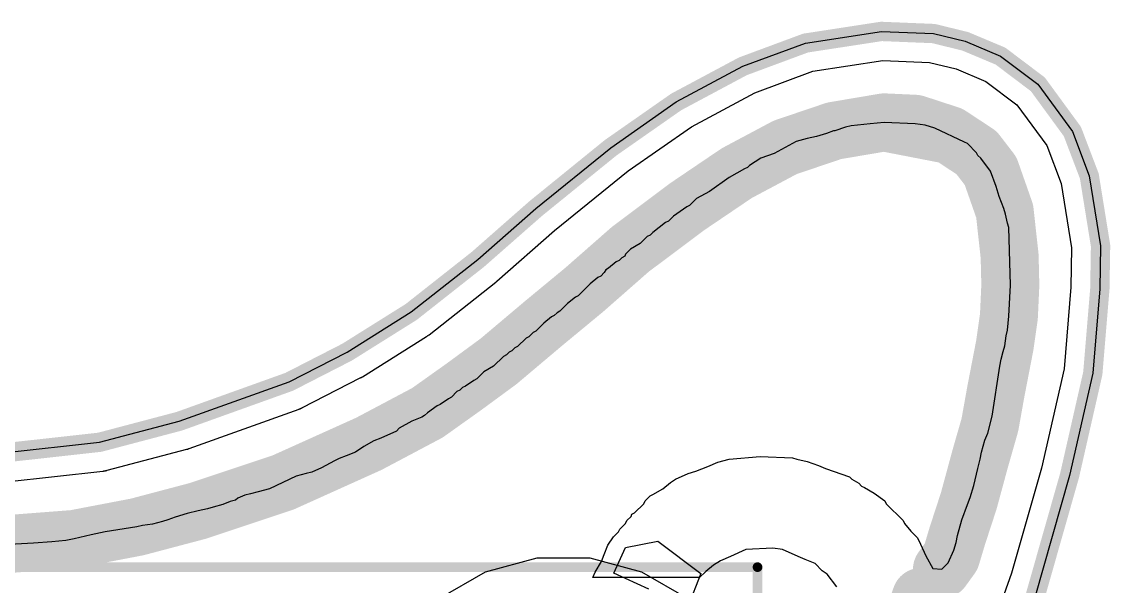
# Model space of a CAD drawing. Header units: inches. Extents: x -21.6 to 21.4, y -24.6 to 14.5.
# Drawn here: x 14.35 to 19.98, y -13.69 to -10.77 of the extents above; entities that cross this region are included whole.
import ezdxf

# ---------------------------------------------------------------- set-up
doc = ezdxf.new("R2010")
doc.units = ezdxf.units.IN
for name, color, linetype in [('Bottom Layer', 5, 'Continuous'), ('Mechanical 4', 56, 'Continuous'), ('Top Courtyard', 56, 'Continuous'), ('Top Layer', 1, 'Continuous'), ('Top Overlay', 2, 'Continuous')]:
    doc.layers.add(name, color=color, linetype=linetype)

# ---------------------------------------------------------------- blocks, each defined once
blk = doc.blocks.new('B__________6X6_59')
at = {"layer": 'Top Courtyard'}
for points in [[(-4.254, 3.254, 0.05, 0.05, 0), (4.254, 3.254, 0.05, 0.05, 0)], [(4.254, -3.254, 0.05, 0.05, 0), (4.254, 3.254, 0.05, 0.05, 0)]]:
    blk.add_lwpolyline(points, format="xyseb", dxfattribs=at)
blk.add_lwpolyline([(4.2415, 3.254, 0.025, 0.025, 1), (4.2665, 3.254, 0.025, 0.025, 1)], format="xyseb", close=True, dxfattribs=at)
blk.add_lwpolyline([(4.2415, 3.254, 0.025, 0.025, 1), (4.2665, 3.254, 0.025, 0.025, 1)], format="xyseb", close=True, dxfattribs=at)

msp = doc.modelspace()

# ---------------------------------------------------------------- linework, layer by layer
at = {"layer": 'Bottom Layer'}
for p, q in [((18.4025, -10.8845), (18.7946, -10.8243)), ((18.7946, -10.8243), (19.0645, -10.8353)), ((19.0645, -10.8353), (19.2286, -10.8754)), ((18.0779, -11.0049), (18.4025, -10.8845)), ((19.2286, -10.8754), (19.411, -10.952)), ((19.411, -10.952), (19.6043, -11.0979)), ((17.7333, -11.1891), (18.0779, -11.0049)), ((19.6043, -11.0979), (19.783, -11.3422)), ((17.3941, -11.4261), (17.7333, -11.1891)), ((19.783, -11.3422), (19.8705, -11.572)), ((17.0075, -11.7398), (17.3941, -11.4261)), ((19.8705, -11.572), (19.9289, -11.9331)), ((16.7066, -12.0042), (17.0075, -11.7398)), ((19.9289, -11.9331), (19.9252, -12.1556)), ((16.3619, -12.2759), (16.7066, -12.0042)), ((19.9252, -12.1556), (19.8887, -12.5932)), ((16.03, -12.4838), (16.3619, -12.2759)), ((15.731, -12.637), (16.03, -12.4838)), ((19.8887, -12.5932), (19.7684, -13.1221)), ((15.162, -12.8412), (15.731, -12.637)), ((14.75, -12.95), (15.162, -12.8412)), ((14.2502, -13.0053), (14.75, -12.95)), ((19.7684, -13.1221), (19.5888, -13.7528)), ((17.0118, -13.55), (16.7447, -13.6216)), ((17.2882, -13.55), (17.0118, -13.55)), ((17.5553, -13.6216), (17.2882, -13.55)), ((16.7447, -13.6216), (16.5053, -13.7598)), ((17.7947, -13.7598), (17.5553, -13.6216))]:
    msp.add_line(p, q, dxfattribs=at)
at = {"layer": 'Mechanical 4'}
for points in [[(18.4025, -10.8845, 0.1, 0.1, 0), (18.7946, -10.8243, 0.1, 0.1, 0)], [(18.7946, -10.8243, 0.1, 0.1, 0), (19.0645, -10.8353, 0.1, 0.1, 0)], [(19.0645, -10.8353, 0.1, 0.1, 0), (19.2286, -10.8754, 0.1, 0.1, 0)], [(18.0779, -11.0049, 0.1, 0.1, 0), (18.4025, -10.8845, 0.1, 0.1, 0)], [(19.2286, -10.8754, 0.1, 0.1, 0), (19.411, -10.952, 0.1, 0.1, 0)], [(19.411, -10.952, 0.1, 0.1, 0), (19.6043, -11.0979, 0.1, 0.1, 0)], [(17.7333, -11.1891, 0.1, 0.1, 0), (18.0779, -11.0049, 0.1, 0.1, 0)], [(19.6043, -11.0979, 0.1, 0.1, 0), (19.783, -11.3422, 0.1, 0.1, 0)], [(17.3941, -11.4261, 0.1, 0.1, 0), (17.7333, -11.1891, 0.1, 0.1, 0)], [(19.783, -11.3422, 0.1, 0.1, 0), (19.8705, -11.572, 0.1, 0.1, 0)], [(17.0075, -11.7398, 0.1, 0.1, 0), (17.3941, -11.4261, 0.1, 0.1, 0)], [(19.8705, -11.572, 0.1, 0.1, 0), (19.9289, -11.9331, 0.1, 0.1, 0)], [(16.7066, -12.0042, 0.1, 0.1, 0), (17.0075, -11.7398, 0.1, 0.1, 0)], [(19.9252, -12.1556, 0.1, 0.1, 0), (19.9289, -11.9331, 0.1, 0.1, 0)], [(16.3619, -12.2759, 0.1, 0.1, 0), (16.7066, -12.0042, 0.1, 0.1, 0)], [(19.8887, -12.5932, 0.1, 0.1, 0), (19.9252, -12.1556, 0.1, 0.1, 0)], [(16.03, -12.4838, 0.1, 0.1, 0), (16.3619, -12.2759, 0.1, 0.1, 0)], [(15.731, -12.637, 0.1, 0.1, 0), (16.03, -12.4838, 0.1, 0.1, 0)], [(19.7684, -13.1221, 0.1, 0.1, 0), (19.8887, -12.5932, 0.1, 0.1, 0)], [(15.162, -12.8412, 0.1, 0.1, 0), (15.731, -12.637, 0.1, 0.1, 0)], [(14.75, -12.95, 0.1, 0.1, 0), (15.162, -12.8412, 0.1, 0.1, 0)], [(14.2502, -13.0053, 0.1, 0.1, 0), (14.75, -12.95, 0.1, 0.1, 0)], [(19.5888, -13.7528, 0.1, 0.1, 0), (19.7684, -13.1221, 0.1, 0.1, 0)]]:
    msp.add_lwpolyline(points, format="xyseb", dxfattribs=at)
for points in [[(18.7696, -10.8243, 0.05, 0.05, 1), (18.8196, -10.8243, 0.05, 0.05, 1)], [(18.7696, -10.8243, 0.05, 0.05, 1), (18.8196, -10.8243, 0.05, 0.05, 1)], [(19.0395, -10.8353, 0.05, 0.05, 1), (19.0895, -10.8353, 0.05, 0.05, 1)], [(19.0395, -10.8353, 0.05, 0.05, 1), (19.0895, -10.8353, 0.05, 0.05, 1)], [(18.3775, -10.8845, 0.05, 0.05, 1), (18.4275, -10.8845, 0.05, 0.05, 1)], [(18.3775, -10.8845, 0.05, 0.05, 1), (18.4275, -10.8845, 0.05, 0.05, 1)], [(19.2036, -10.8754, 0.05, 0.05, 1), (19.2536, -10.8754, 0.05, 0.05, 1)], [(19.2036, -10.8754, 0.05, 0.05, 1), (19.2536, -10.8754, 0.05, 0.05, 1)], [(19.386, -10.952, 0.05, 0.05, 1), (19.436, -10.952, 0.05, 0.05, 1)], [(19.386, -10.952, 0.05, 0.05, 1), (19.436, -10.952, 0.05, 0.05, 1)], [(18.0529, -11.0049, 0.05, 0.05, 1), (18.1029, -11.0049, 0.05, 0.05, 1)], [(18.0529, -11.0049, 0.05, 0.05, 1), (18.1029, -11.0049, 0.05, 0.05, 1)], [(19.5793, -11.0979, 0.05, 0.05, 1), (19.6293, -11.0979, 0.05, 0.05, 1)], [(19.5793, -11.0979, 0.05, 0.05, 1), (19.6293, -11.0979, 0.05, 0.05, 1)], [(17.7083, -11.1891, 0.05, 0.05, 1), (17.7583, -11.1891, 0.05, 0.05, 1)], [(17.7083, -11.1891, 0.05, 0.05, 1), (17.7583, -11.1891, 0.05, 0.05, 1)], [(19.758, -11.3422, 0.05, 0.05, 1), (19.808, -11.3422, 0.05, 0.05, 1)], [(19.758, -11.3422, 0.05, 0.05, 1), (19.808, -11.3422, 0.05, 0.05, 1)], [(17.3691, -11.4261, 0.05, 0.05, 1), (17.4191, -11.4261, 0.05, 0.05, 1)], [(17.3691, -11.4261, 0.05, 0.05, 1), (17.4191, -11.4261, 0.05, 0.05, 1)], [(19.8455, -11.572, 0.05, 0.05, 1), (19.8955, -11.572, 0.05, 0.05, 1)], [(19.8455, -11.572, 0.05, 0.05, 1), (19.8955, -11.572, 0.05, 0.05, 1)], [(16.9825, -11.7398, 0.05, 0.05, 1), (17.0325, -11.7398, 0.05, 0.05, 1)], [(16.9825, -11.7398, 0.05, 0.05, 1), (17.0325, -11.7398, 0.05, 0.05, 1)], [(19.9039, -11.9331, 0.05, 0.05, 1), (19.9539, -11.9331, 0.05, 0.05, 1)], [(19.9039, -11.9331, 0.05, 0.05, 1), (19.9539, -11.9331, 0.05, 0.05, 1)], [(16.6816, -12.0042, 0.05, 0.05, 1), (16.7316, -12.0042, 0.05, 0.05, 1)], [(16.6816, -12.0042, 0.05, 0.05, 1), (16.7316, -12.0042, 0.05, 0.05, 1)], [(19.9002, -12.1556, 0.05, 0.05, 1), (19.9502, -12.1556, 0.05, 0.05, 1)], [(19.9002, -12.1556, 0.05, 0.05, 1), (19.9502, -12.1556, 0.05, 0.05, 1)], [(16.3369, -12.2759, 0.05, 0.05, 1), (16.3869, -12.2759, 0.05, 0.05, 1)], [(16.3369, -12.2759, 0.05, 0.05, 1), (16.3869, -12.2759, 0.05, 0.05, 1)], [(16.005, -12.4838, 0.05, 0.05, 1), (16.055, -12.4838, 0.05, 0.05, 1)], [(16.005, -12.4838, 0.05, 0.05, 1), (16.055, -12.4838, 0.05, 0.05, 1)], [(19.8637, -12.5932, 0.05, 0.05, 1), (19.9137, -12.5932, 0.05, 0.05, 1)], [(19.8637, -12.5932, 0.05, 0.05, 1), (19.9137, -12.5932, 0.05, 0.05, 1)], [(15.706, -12.637, 0.05, 0.05, 1), (15.756, -12.637, 0.05, 0.05, 1)], [(15.706, -12.637, 0.05, 0.05, 1), (15.756, -12.637, 0.05, 0.05, 1)], [(15.137, -12.8412, 0.05, 0.05, 1), (15.187, -12.8412, 0.05, 0.05, 1)], [(15.137, -12.8412, 0.05, 0.05, 1), (15.187, -12.8412, 0.05, 0.05, 1)], [(14.725, -12.95, 0.05, 0.05, 1), (14.775, -12.95, 0.05, 0.05, 1)], [(14.725, -12.95, 0.05, 0.05, 1), (14.775, -12.95, 0.05, 0.05, 1)], [(19.7434, -13.1221, 0.05, 0.05, 1), (19.7934, -13.1221, 0.05, 0.05, 1)], [(19.7434, -13.1221, 0.05, 0.05, 1), (19.7934, -13.1221, 0.05, 0.05, 1)]]:
    msp.add_lwpolyline(points, format="xyseb", close=True, dxfattribs=at)
at = {"layer": 'Top Layer'}
for p, q in [((18.4025, -10.8845), (18.7946, -10.8243)), ((18.7946, -10.8243), (19.0645, -10.8353)), ((19.0645, -10.8353), (19.2286, -10.8754)), ((18.0779, -11.0049), (18.4025, -10.8845)), ((19.2286, -10.8754), (19.411, -10.952)), ((19.411, -10.952), (19.6043, -11.0979)), ((17.7333, -11.1891), (18.0779, -11.0049)), ((19.6043, -11.0979), (19.783, -11.3422)), ((17.3941, -11.4261), (17.7333, -11.1891)), ((19.783, -11.3422), (19.8705, -11.572)), ((17.0075, -11.7398), (17.3941, -11.4261)), ((19.8705, -11.572), (19.9289, -11.9331)), ((16.7066, -12.0042), (17.0075, -11.7398)), ((19.9289, -11.9331), (19.9252, -12.1556)), ((16.3619, -12.2759), (16.7066, -12.0042)), ((19.9252, -12.1556), (19.8887, -12.5932)), ((16.03, -12.4838), (16.3619, -12.2759)), ((15.731, -12.637), (16.03, -12.4838)), ((19.8887, -12.5932), (19.7684, -13.1221)), ((15.162, -12.8412), (15.731, -12.637)), ((14.75, -12.95), (15.162, -12.8412)), ((14.2502, -13.0053), (14.75, -12.95)), ((19.7684, -13.1221), (19.5888, -13.7528)), ((17.0118, -13.55), (16.7447, -13.6216)), ((17.2882, -13.55), (17.0118, -13.55)), ((17.5553, -13.6216), (17.2882, -13.55)), ((16.7447, -13.6216), (16.5053, -13.7598)), ((17.7947, -13.7598), (17.5553, -13.6216))]:
    msp.add_line(p, q, dxfattribs=at)
at = {"layer": 'Top Overlay'}
for p, q in [((18.4404, -11.0305), (18.803, -10.9748)), ((18.803, -10.9748), (19.0434, -10.9846)), ((18.1396, -11.142), (18.4404, -11.0305)), ((19.0434, -10.9846), (19.1815, -11.0183)), ((19.1815, -11.0183), (19.3356, -11.083)), ((19.3356, -11.083), (19.4962, -11.2043)), ((17.8119, -11.3171), (18.1396, -11.142)), ((19.4962, -11.2043), (19.65, -11.4145)), ((17.4844, -11.546), (17.8119, -11.3171)), ((18.6378, -11.3131), (18.6086, -11.3204)), ((18.7362, -11.3021), (18.6378, -11.3131)), ((18.8092, -11.2948), (18.7362, -11.3021)), ((18.9697, -11.3021), (18.8092, -11.2948)), ((19.0207, -11.3094), (18.9697, -11.3021)), ((19.0718, -11.324), (19.0207, -11.3094)), ((18.4591, -11.3678), (18.4116, -11.3787)), ((18.5101, -11.3532), (18.4591, -11.3678)), ((18.5466, -11.3386), (18.5101, -11.3532)), ((18.5539, -11.3386), (18.5466, -11.3386)), ((18.6086, -11.3204), (18.5539, -11.3386)), ((19.225, -11.3969), (19.0718, -11.324)), ((18.3533, -11.3933), (18.2402, -11.4553)), ((18.4116, -11.3787), (18.3533, -11.3933)), ((19.2396, -11.4042), (19.225, -11.3969)), ((19.287, -11.4517), (19.2396, -11.4042)), ((19.65, -11.4145), (19.7249, -11.6111)), ((18.1709, -11.4808), (18.1126, -11.5173)), ((18.2402, -11.4553), (18.1709, -11.4808)), ((19.2943, -11.4662), (19.287, -11.4517)), ((19.3088, -11.4808), (19.2943, -11.4662)), ((19.3599, -11.5465), (19.3088, -11.4808)), ((18.087, -11.5355), (18.0068, -11.5793)), ((18.1016, -11.5282), (18.087, -11.5355)), ((18.1126, -11.5173), (18.1016, -11.5282)), ((17.1042, -11.8544), (17.4844, -11.546)), ((18.0068, -11.5793), (17.9047, -11.6522)), ((19.3891, -11.6267), (19.3599, -11.5465)), ((17.9047, -11.6522), (17.839, -11.6887)), ((19.4037, -11.6778), (19.3891, -11.6267)), ((19.7249, -11.6111), (19.7787, -11.9439)), ((17.839, -11.6887), (17.8026, -11.7252)), ((19.4292, -11.7398), (19.4037, -11.6778)), ((17.788, -11.7325), (17.7187, -11.7799)), ((17.8026, -11.7252), (17.788, -11.7325)), ((19.4365, -11.769), (19.4292, -11.7398)), ((19.4474, -11.8164), (19.4365, -11.769)), ((17.6786, -11.8127), (17.6129, -11.8638)), ((17.6931, -11.8054), (17.6786, -11.8127)), ((17.7187, -11.7799), (17.6931, -11.8054)), ((19.4547, -11.8383), (19.4474, -11.8164)), ((16.8056, -12.1169), (17.1042, -11.8544)), ((17.5983, -11.8784), (17.5837, -11.8857)), ((17.6129, -11.8638), (17.5983, -11.8784)), ((19.462, -12.1373), (19.4547, -11.8383)), ((17.5473, -11.9221), (17.4962, -11.9513)), ((17.5837, -11.8857), (17.5473, -11.9221)), ((17.4524, -11.9951), (17.4378, -12.0097)), ((17.467, -11.9878), (17.4524, -11.9951)), ((17.4707, -11.9768), (17.467, -11.9878)), ((17.4962, -11.9513), (17.4707, -11.9768)), ((19.7787, -11.9439), (19.7753, -12.1481)), ((17.3831, -12.0498), (17.3686, -12.0571)), ((17.4233, -12.017), (17.3831, -12.0498)), ((17.4378, -12.0097), (17.4233, -12.017)), ((17.3284, -12.0972), (17.2883, -12.13)), ((17.343, -12.0899), (17.3284, -12.0972)), ((17.3613, -12.0717), (17.343, -12.0899)), ((17.3686, -12.0571), (17.3613, -12.0717)), ((16.4548, -12.3937), (16.7995, -12.122)), ((16.7995, -12.122), (16.8005, -12.1212)), ((16.8005, -12.1212), (16.8015, -12.1203)), ((16.8015, -12.1203), (16.8025, -12.1195)), ((16.8025, -12.1195), (16.8036, -12.1186)), ((16.8036, -12.1186), (16.8046, -12.1177)), ((16.8046, -12.1177), (16.8056, -12.1169)), ((17.2883, -12.13), (17.2263, -12.192)), ((19.4547, -12.2978), (19.462, -12.1373)), ((19.7753, -12.1481), (19.7401, -12.5702)), ((17.2117, -12.1993), (17.1716, -12.2321)), ((17.2263, -12.192), (17.2117, -12.1993)), ((17.1315, -12.2723), (17.1169, -12.2796)), ((17.1716, -12.2321), (17.1315, -12.2723)), ((17.0877, -12.3014), (17.0476, -12.3343)), ((17.1023, -12.2941), (17.0877, -12.3014)), ((17.1169, -12.2796), (17.1023, -12.2941)), ((19.4474, -12.3707), (19.4547, -12.2978)), ((16.9929, -12.3817), (16.971, -12.4036)), ((17.0075, -12.3744), (16.9929, -12.3817)), ((17.0476, -12.3343), (17.0075, -12.3744)), ((19.4401, -12.3999), (19.4474, -12.3707)), ((16.1097, -12.6109), (16.4416, -12.403)), ((16.4416, -12.403), (16.4416, -12.403)), ((16.4416, -12.403), (16.4417, -12.403)), ((16.4417, -12.403), (16.4455, -12.4005)), ((16.4455, -12.4005), (16.446, -12.4001)), ((16.446, -12.4001), (16.4461, -12.4001)), ((16.4461, -12.4001), (16.4462, -12.4)), ((16.4462, -12.4), (16.4485, -12.3984)), ((16.4485, -12.3984), (16.4504, -12.397)), ((16.4504, -12.397), (16.4505, -12.397)), ((16.4505, -12.397), (16.452, -12.3958)), ((16.4505, -12.397), (16.4505, -12.397)), ((16.452, -12.3958), (16.4547, -12.3938)), ((16.4547, -12.3938), (16.4548, -12.3937)), ((16.4547, -12.3938), (16.4547, -12.3938)), ((16.9564, -12.4109), (16.9127, -12.4546)), ((16.971, -12.4036), (16.9564, -12.4109)), ((19.4328, -12.451), (19.4401, -12.3999)), ((16.8543, -12.4984), (16.8397, -12.5057)), ((16.8689, -12.4838), (16.8543, -12.4984)), ((16.8835, -12.4765), (16.8689, -12.4838)), ((16.8981, -12.4619), (16.8835, -12.4765)), ((16.9127, -12.4546), (16.8981, -12.4619)), ((19.4146, -12.5203), (19.4256, -12.4802)), ((19.4256, -12.4802), (19.4328, -12.451)), ((16.7886, -12.5567), (16.7376, -12.5859)), ((16.8397, -12.5057), (16.7886, -12.5567)), ((19.3672, -12.8157), (19.4073, -12.5567)), ((19.4073, -12.5567), (19.4146, -12.5203)), ((16.1019, -12.6155), (16.1031, -12.6148)), ((16.1031, -12.6148), (16.1041, -12.6143)), ((16.1041, -12.6143), (16.1051, -12.6137)), ((16.1051, -12.6137), (16.1064, -12.6129)), ((16.1064, -12.6129), (16.1078, -12.6121)), ((16.1078, -12.6121), (16.1087, -12.6115)), ((16.1087, -12.6115), (16.1097, -12.6109)), ((16.7376, -12.5859), (16.7011, -12.6224)), ((19.7401, -12.5702), (19.623, -13.0848)), ((15.7994, -12.7705), (16.0984, -12.6173)), ((16.0984, -12.6173), (16.0993, -12.6168)), ((16.0993, -12.6168), (16.1004, -12.6163)), ((16.1004, -12.6163), (16.1019, -12.6155)), ((16.6282, -12.6662), (16.6136, -12.6807)), ((16.6428, -12.6589), (16.6282, -12.6662)), ((16.6865, -12.6297), (16.6428, -12.6589)), ((16.7011, -12.6224), (16.6865, -12.6297)), ((16.5552, -12.7245), (16.5115, -12.7537)), ((16.5698, -12.7172), (16.5552, -12.7245)), ((16.599, -12.688), (16.5698, -12.7172)), ((16.6136, -12.6807), (16.599, -12.688)), ((15.2127, -12.9824), (15.7817, -12.7782)), ((15.7817, -12.7782), (15.7831, -12.7776)), ((15.7831, -12.7776), (15.7847, -12.777)), ((15.7847, -12.777), (15.7857, -12.7766)), ((15.7857, -12.7766), (15.7867, -12.7763)), ((15.7867, -12.7763), (15.7882, -12.7756)), ((15.7882, -12.7756), (15.7897, -12.775)), ((15.7897, -12.775), (15.7905, -12.7746)), ((15.7905, -12.7746), (15.7916, -12.7742)), ((15.7916, -12.7742), (15.7932, -12.7734)), ((15.7932, -12.7734), (15.7945, -12.7728)), ((15.7945, -12.7728), (15.7954, -12.7724)), ((15.7954, -12.7724), (15.7965, -12.7719)), ((15.7965, -12.7719), (15.798, -12.7712)), ((15.798, -12.7712), (15.7994, -12.7705)), ((16.4969, -12.761), (16.4458, -12.7975)), ((16.5115, -12.7537), (16.4969, -12.761)), ((16.4166, -12.8193), (16.3656, -12.8412)), ((16.4312, -12.812), (16.4166, -12.8193)), ((16.4458, -12.7975), (16.4312, -12.812)), ((19.3453, -12.9032), (19.3672, -12.8157)), ((16.2853, -12.8923), (16.2051, -12.9288)), ((16.2999, -12.8777), (16.2853, -12.8923)), ((16.3656, -12.8412), (16.2999, -12.8777)), ((16.1686, -12.9433), (16.1176, -12.9725)), ((16.2051, -12.9288), (16.1686, -12.9433)), ((19.3125, -13.0017), (19.3307, -12.9397)), ((19.3307, -12.9397), (19.3453, -12.9032)), ((14.7883, -13.095), (15.2003, -12.9863)), ((15.2003, -12.9863), (15.2013, -12.986)), ((15.2013, -12.986), (15.2025, -12.9857)), ((15.2025, -12.9857), (15.2041, -12.9852)), ((15.2041, -12.9852), (15.2055, -12.9848)), ((15.2055, -12.9848), (15.2065, -12.9845)), ((15.2065, -12.9845), (15.2076, -12.9841)), ((15.2076, -12.9841), (15.209, -12.9837)), ((15.209, -12.9837), (15.2106, -12.9832)), ((15.2106, -12.9832), (15.2117, -12.9828)), ((15.2117, -12.9828), (15.2127, -12.9824)), ((16.0738, -13.0017), (16.0264, -13.0199)), ((16.1176, -12.9725), (16.0738, -13.0017)), ((19.3052, -13.0382), (19.3125, -13.0017)), ((15.9644, -13.0455), (15.8987, -13.0819)), ((15.9899, -13.0345), (15.9644, -13.0455)), ((16.0264, -13.0199), (15.9899, -13.0345)), ((17.8974, -13.0746), (17.9485, -13.0528)), ((17.9485, -13.0528), (18.0068, -13.0382)), ((18.0068, -13.0382), (18.1673, -13.0236)), ((18.1673, -13.0236), (18.335, -13.0309)), ((18.335, -13.0309), (18.3569, -13.0382)), ((18.3569, -13.0382), (18.4116, -13.0491)), ((18.4116, -13.0491), (18.47, -13.071)), ((19.2943, -13.0856), (19.3052, -13.0382)), ((14.2667, -13.1544), (14.7665, -13.0991)), ((14.7665, -13.0991), (14.7668, -13.0991)), ((14.7668, -13.0991), (14.7673, -13.099)), ((14.7673, -13.099), (14.7699, -13.0987)), ((14.7699, -13.0987), (14.7718, -13.0984)), ((14.7718, -13.0984), (14.7721, -13.0984)), ((14.7721, -13.0984), (14.7726, -13.0983)), ((14.7726, -13.0983), (14.7751, -13.0979)), ((14.7751, -13.0979), (14.7771, -13.0975)), ((14.7771, -13.0975), (14.7775, -13.0975)), ((14.7775, -13.0975), (14.7778, -13.0974)), ((14.7778, -13.0974), (14.7801, -13.0969)), ((14.7801, -13.0969), (14.7824, -13.0965)), ((14.7824, -13.0965), (14.7828, -13.0964)), ((14.7828, -13.0964), (14.7831, -13.0963)), ((14.7831, -13.0963), (14.785, -13.0958)), ((14.785, -13.0958), (14.7876, -13.0952)), ((14.7876, -13.0952), (14.788, -13.0951)), ((14.788, -13.0951), (14.7883, -13.095)), ((15.8185, -13.1111), (15.7674, -13.1257)), ((15.8477, -13.1038), (15.8185, -13.1111)), ((15.8987, -13.0819), (15.8477, -13.1038)), ((17.7296, -13.1403), (17.7953, -13.1111)), ((17.7953, -13.1111), (17.8354, -13.1002)), ((17.8354, -13.1002), (17.8974, -13.0746)), ((18.47, -13.071), (18.5065, -13.0856)), ((18.5065, -13.0856), (18.6305, -13.1293)), ((19.2724, -13.1731), (19.2943, -13.0856)), ((19.623, -13.0848), (19.4686, -13.6272)), ((15.7674, -13.1257), (15.6288, -13.1914)), ((17.664, -13.1914), (17.7041, -13.1585)), ((17.7041, -13.1585), (17.7296, -13.1403)), ((18.6305, -13.1293), (18.6414, -13.1403)), ((18.6414, -13.1403), (18.6779, -13.1622)), ((18.6779, -13.1622), (18.6925, -13.1768)), ((18.6925, -13.1768), (18.7071, -13.1841)), ((19.2541, -13.2351), (19.2724, -13.1731)), ((15.5012, -13.2242), (15.4647, -13.2388)), ((15.5304, -13.2169), (15.5012, -13.2242)), ((15.5705, -13.2059), (15.5304, -13.2169)), ((15.6288, -13.1914), (15.5705, -13.2059)), ((17.5728, -13.2534), (17.5983, -13.2278)), ((17.5983, -13.2278), (17.6129, -13.2205)), ((17.6129, -13.2205), (17.664, -13.1914)), ((18.7071, -13.1841), (18.7581, -13.2132)), ((18.7581, -13.2132), (18.8128, -13.2534)), ((15.3371, -13.2862), (15.3079, -13.2935)), ((15.3881, -13.2716), (15.3371, -13.2862)), ((15.4246, -13.257), (15.3881, -13.2716)), ((15.4538, -13.2497), (15.4246, -13.257)), ((15.4647, -13.2388), (15.4538, -13.2497)), ((17.5181, -13.3154), (17.5655, -13.2679)), ((17.5655, -13.2679), (17.5728, -13.2534)), ((18.8128, -13.2534), (18.8201, -13.2679)), ((18.8201, -13.2679), (18.9077, -13.3555)), ((19.2104, -13.3518), (19.2396, -13.2716)), ((19.2396, -13.2716), (19.2541, -13.2351)), ((15.1401, -13.3372), (15.1037, -13.3518)), ((15.2021, -13.319), (15.1401, -13.3372)), ((15.2605, -13.3044), (15.2021, -13.319)), ((15.3079, -13.2935), (15.2605, -13.3044)), ((17.478, -13.3555), (17.4998, -13.3336)), ((17.4998, -13.3336), (17.5035, -13.3227)), ((17.5035, -13.3227), (17.5181, -13.3154)), ((14.9432, -13.3883), (14.7791, -13.4138)), ((14.9724, -13.381), (14.9432, -13.3883)), ((15.0234, -13.3737), (14.9724, -13.381)), ((15.0745, -13.3591), (15.0234, -13.3737)), ((15.1037, -13.3518), (15.0745, -13.3591)), ((17.4342, -13.4138), (17.4415, -13.3992)), ((17.4415, -13.3992), (17.4707, -13.3701)), ((17.4707, -13.3701), (17.478, -13.3555)), ((18.9077, -13.3555), (18.915, -13.3701)), ((18.915, -13.3701), (18.9478, -13.4102)), ((19.1885, -13.4321), (19.2104, -13.3518)), ((14.5748, -13.4576), (14.5019, -13.4649)), ((14.6186, -13.4503), (14.5748, -13.4576)), ((14.7061, -13.4284), (14.6186, -13.4503)), ((14.7791, -13.4138), (14.7061, -13.4284)), ((17.3795, -13.4831), (17.4087, -13.4394)), ((17.4087, -13.4394), (17.4342, -13.4138)), ((18.9478, -13.4102), (18.9806, -13.443)), ((18.9806, -13.443), (18.9879, -13.4576)), ((18.9879, -13.4576), (19.0244, -13.5378)), ((19.1812, -13.4685), (19.1885, -13.4321)), ((14.407, -13.4722), (14.283, -13.4795)), ((14.5019, -13.4649), (14.407, -13.4722)), ((17.3613, -13.5305), (17.3795, -13.4831)), ((17.4113, -13.6274), (17.4716, -13.4944)), ((17.4716, -13.4944), (17.6379, -13.4611)), ((17.6379, -13.4611), (17.8603, -13.6295)), ((18.0943, -13.505), (18.0141, -13.5415)), ((18.2329, -13.4977), (18.0943, -13.505)), ((18.284, -13.505), (18.2329, -13.4977)), ((18.3642, -13.5415), (18.284, -13.505)), ((19.1411, -13.5743), (19.1703, -13.5087)), ((19.1703, -13.5087), (19.1812, -13.4685)), ((17.3138, -13.6217), (17.3467, -13.567)), ((17.3467, -13.567), (17.3613, -13.5305)), ((17.963, -13.5634), (17.9266, -13.5852)), ((18.0141, -13.5415), (17.963, -13.5634)), ((18.4007, -13.5561), (18.3642, -13.5415)), ((18.4518, -13.5779), (18.4007, -13.5561)), ((19.0244, -13.5378), (19.0608, -13.6035)), ((17.3025, -13.65), (17.3138, -13.6217)), ((17.5921, -13.7105), (17.4113, -13.6274)), ((17.8864, -13.6181), (17.8545, -13.65)), ((17.9266, -13.5852), (17.8864, -13.6181)), ((18.4882, -13.6144), (18.4518, -13.5779)), ((18.5138, -13.6327), (18.4882, -13.6144)), ((19.0608, -13.6035), (19.1082, -13.6071)), ((19.1082, -13.6071), (19.1411, -13.5743)), ((19.4686, -13.6272), (19.3073, -14.0822)), ((17.8545, -13.65), (17.3025, -13.65)), ((17.8603, -13.6295), (17.7937, -13.802)), ((18.5648, -13.6983), (18.5138, -13.6327))]:
    msp.add_line(p, q, dxfattribs=at)
for points in [[(18.5502, -11.3386, 0.3, 0.3, 0), (18.8092, -11.2948, 0.3, 0.3, 0)], [(18.8092, -11.2948, 0.3, 0.3, 0), (18.9697, -11.3021, 0.3, 0.3, 0)], [(18.8092, -11.2948, 0.3, 0.3, 0), (18.9697, -11.3021, 0.3, 0.3, 0)], [(18.8092, -11.2948, 0.3, 0.3, 0), (19.1484, -11.3605, 0.3, 0.3, 0)], [(18.2968, -11.4243, 0.3, 0.3, 0), (18.5502, -11.3386, 0.3, 0.3, 0)], [(18.9697, -11.3021, 0.3, 0.3, 0), (19.1484, -11.3605, 0.3, 0.3, 0)], [(18.9697, -11.3021, 0.3, 0.3, 0), (19.1484, -11.3605, 0.3, 0.3, 0)], [(19.1484, -11.3605, 0.3, 0.3, 0), (19.287, -11.4517, 0.3, 0.3, 0)], [(18.0469, -11.5574, 0.3, 0.3, 0), (18.2968, -11.4243, 0.3, 0.3, 0)], [(19.287, -11.4517, 0.3, 0.3, 0), (19.3599, -11.5465, 0.3, 0.3, 0)], [(17.788, -11.7325, 0.3, 0.3, 0), (18.0469, -11.5574, 0.3, 0.3, 0)], [(19.3599, -11.5465, 0.3, 0.3, 0), (19.4328, -11.7544, 0.3, 0.3, 0)], [(17.4962, -11.9513, 0.3, 0.3, 0), (17.788, -11.7325, 0.3, 0.3, 0)], [(19.4328, -11.7544, 0.3, 0.3, 0), (19.4584, -11.9878, 0.3, 0.3, 0)], [(17.2573, -12.161, 0.3, 0.3, 0), (17.4962, -11.9513, 0.3, 0.3, 0)], [(19.4584, -11.9878, 0.3, 0.3, 0), (19.462, -12.1373, 0.3, 0.3, 0)], [(19.4547, -12.2978, 0.3, 0.3, 0), (19.462, -12.1373, 0.3, 0.3, 0)], [(17.0476, -12.3343, 0.3, 0.3, 0), (17.2573, -12.161, 0.3, 0.3, 0)], [(19.4328, -12.451, 0.3, 0.3, 0), (19.4547, -12.2978, 0.3, 0.3, 0)], [(16.8142, -12.5312, 0.3, 0.3, 0), (17.0476, -12.3343, 0.3, 0.3, 0)], [(19.3873, -12.6862, 0.3, 0.3, 0), (19.4328, -12.451, 0.3, 0.3, 0)], [(16.6355, -12.6625, 0.3, 0.3, 0), (16.8142, -12.5312, 0.3, 0.3, 0)], [(16.4458, -12.7975, 0.3, 0.3, 0), (16.6355, -12.6625, 0.3, 0.3, 0)], [(19.3563, -12.8595, 0.3, 0.3, 0), (19.3873, -12.6862, 0.3, 0.3, 0)], [(16.1431, -12.9579, 0.3, 0.3, 0), (16.4458, -12.7975, 0.3, 0.3, 0)], [(19.3052, -13.0382, 0.3, 0.3, 0), (19.3563, -12.8595, 0.3, 0.3, 0)], [(15.6981, -13.1585, 0.3, 0.3, 0), (16.1431, -12.9579, 0.3, 0.3, 0)], [(19.2468, -13.2534, 0.3, 0.3, 0), (19.3052, -13.0382, 0.3, 0.3, 0)], [(15.2605, -13.3044, 0.3, 0.3, 0), (15.6981, -13.1585, 0.3, 0.3, 0)], [(19.1885, -13.4321, 0.3, 0.3, 0), (19.2468, -13.2534, 0.3, 0.3, 0)], [(14.9432, -13.3883, 0.3, 0.3, 0), (15.2605, -13.3044, 0.3, 0.3, 0)], [(14.6186, -13.4503, 0.3, 0.3, 0), (14.9432, -13.3883, 0.3, 0.3, 0)], [(19.1557, -13.5415, 0.3, 0.3, 0), (19.1885, -13.4321, 0.3, 0.3, 0)], [(14.1919, -13.4831, 0.3, 0.3, 0), (14.6186, -13.4503, 0.3, 0.3, 0)], [(19.1082, -13.6071, 0.3, 0.3, 0), (19.1557, -13.5415, 0.3, 0.3, 0)], [(18.5831, -14.9347, 0.3, 0.3, 0), (19, -13.75, 0.3, 0.3, 0)]]:
    msp.add_lwpolyline(points, format="xyseb", dxfattribs=at)
for points in [[(18.7342, -11.2948, 0.15, 0.15, 1), (18.8842, -11.2948, 0.15, 0.15, 1)], [(18.7342, -11.2948, 0.15, 0.15, 1), (18.8842, -11.2948, 0.15, 0.15, 1)], [(18.7342, -11.2948, 0.15, 0.15, 1), (18.8842, -11.2948, 0.15, 0.15, 1)], [(18.7342, -11.2948, 0.15, 0.15, 1), (18.8842, -11.2948, 0.15, 0.15, 1)], [(18.4752, -11.3386, 0.15, 0.15, 1), (18.6252, -11.3386, 0.15, 0.15, 1)], [(18.4752, -11.3386, 0.15, 0.15, 1), (18.6252, -11.3386, 0.15, 0.15, 1)], [(18.8947, -11.3021, 0.15, 0.15, 1), (19.0447, -11.3021, 0.15, 0.15, 1)], [(18.8947, -11.3021, 0.15, 0.15, 1), (19.0447, -11.3021, 0.15, 0.15, 1)], [(18.8947, -11.3021, 0.15, 0.15, 1), (19.0447, -11.3021, 0.15, 0.15, 1)], [(18.8947, -11.3021, 0.15, 0.15, 1), (19.0447, -11.3021, 0.15, 0.15, 1)], [(19.0734, -11.3605, 0.15, 0.15, 1), (19.2234, -11.3605, 0.15, 0.15, 1)], [(19.0734, -11.3605, 0.15, 0.15, 1), (19.2234, -11.3605, 0.15, 0.15, 1)], [(19.0734, -11.3605, 0.15, 0.15, 1), (19.2234, -11.3605, 0.15, 0.15, 1)], [(19.0734, -11.3605, 0.15, 0.15, 1), (19.2234, -11.3605, 0.15, 0.15, 1)], [(18.2218, -11.4243, 0.15, 0.15, 1), (18.3718, -11.4243, 0.15, 0.15, 1)], [(18.2218, -11.4243, 0.15, 0.15, 1), (18.3718, -11.4243, 0.15, 0.15, 1)], [(19.212, -11.4517, 0.15, 0.15, 1), (19.362, -11.4517, 0.15, 0.15, 1)], [(19.212, -11.4517, 0.15, 0.15, 1), (19.362, -11.4517, 0.15, 0.15, 1)], [(17.9719, -11.5574, 0.15, 0.15, 1), (18.1219, -11.5574, 0.15, 0.15, 1)], [(17.9719, -11.5574, 0.15, 0.15, 1), (18.1219, -11.5574, 0.15, 0.15, 1)], [(19.2849, -11.5465, 0.15, 0.15, 1), (19.4349, -11.5465, 0.15, 0.15, 1)], [(19.2849, -11.5465, 0.15, 0.15, 1), (19.4349, -11.5465, 0.15, 0.15, 1)], [(17.713, -11.7325, 0.15, 0.15, 1), (17.863, -11.7325, 0.15, 0.15, 1)], [(17.713, -11.7325, 0.15, 0.15, 1), (17.863, -11.7325, 0.15, 0.15, 1)], [(19.3578, -11.7544, 0.15, 0.15, 1), (19.5078, -11.7544, 0.15, 0.15, 1)], [(19.3578, -11.7544, 0.15, 0.15, 1), (19.5078, -11.7544, 0.15, 0.15, 1)], [(17.4212, -11.9513, 0.15, 0.15, 1), (17.5712, -11.9513, 0.15, 0.15, 1)], [(17.4212, -11.9513, 0.15, 0.15, 1), (17.5712, -11.9513, 0.15, 0.15, 1)], [(19.3834, -11.9878, 0.15, 0.15, 1), (19.5334, -11.9878, 0.15, 0.15, 1)], [(19.3834, -11.9878, 0.15, 0.15, 1), (19.5334, -11.9878, 0.15, 0.15, 1)], [(19.387, -12.1373, 0.15, 0.15, 1), (19.537, -12.1373, 0.15, 0.15, 1)], [(19.387, -12.1373, 0.15, 0.15, 1), (19.537, -12.1373, 0.15, 0.15, 1)], [(17.1823, -12.161, 0.15, 0.15, 1), (17.3323, -12.161, 0.15, 0.15, 1)], [(17.1823, -12.161, 0.15, 0.15, 1), (17.3323, -12.161, 0.15, 0.15, 1)], [(19.3797, -12.2978, 0.15, 0.15, 1), (19.5297, -12.2978, 0.15, 0.15, 1)], [(19.3797, -12.2978, 0.15, 0.15, 1), (19.5297, -12.2978, 0.15, 0.15, 1)], [(16.9726, -12.3343, 0.15, 0.15, 1), (17.1226, -12.3343, 0.15, 0.15, 1)], [(16.9726, -12.3343, 0.15, 0.15, 1), (17.1226, -12.3343, 0.15, 0.15, 1)], [(19.3579, -12.451, 0.15, 0.15, 1), (19.5078, -12.451, 0.15, 0.15, 1)], [(19.3579, -12.451, 0.15, 0.15, 1), (19.5078, -12.451, 0.15, 0.15, 1)], [(16.7392, -12.5312, 0.15, 0.15, 1), (16.8892, -12.5312, 0.15, 0.15, 1)], [(16.7392, -12.5312, 0.15, 0.15, 1), (16.8892, -12.5312, 0.15, 0.15, 1)], [(16.5605, -12.6625, 0.15, 0.15, 1), (16.7105, -12.6625, 0.15, 0.15, 1)], [(16.5605, -12.6625, 0.15, 0.15, 1), (16.7105, -12.6625, 0.15, 0.15, 1)], [(19.3123, -12.6862, 0.15, 0.15, 1), (19.4623, -12.6862, 0.15, 0.15, 1)], [(19.3123, -12.6862, 0.15, 0.15, 1), (19.4623, -12.6862, 0.15, 0.15, 1)], [(16.3708, -12.7975, 0.15, 0.15, 1), (16.5208, -12.7975, 0.15, 0.15, 1)], [(16.3708, -12.7975, 0.15, 0.15, 1), (16.5208, -12.7975, 0.15, 0.15, 1)], [(19.2813, -12.8595, 0.15, 0.15, 1), (19.4313, -12.8595, 0.15, 0.15, 1)], [(19.2813, -12.8595, 0.15, 0.15, 1), (19.4313, -12.8595, 0.15, 0.15, 1)], [(16.0681, -12.9579, 0.15, 0.15, 1), (16.2181, -12.9579, 0.15, 0.15, 1)], [(16.0681, -12.9579, 0.15, 0.15, 1), (16.2181, -12.9579, 0.15, 0.15, 1)], [(19.2302, -13.0382, 0.15, 0.15, 1), (19.3802, -13.0382, 0.15, 0.15, 1)], [(19.2302, -13.0382, 0.15, 0.15, 1), (19.3802, -13.0382, 0.15, 0.15, 1)], [(15.6231, -13.1585, 0.15, 0.15, 1), (15.7731, -13.1585, 0.15, 0.15, 1)], [(15.6231, -13.1585, 0.15, 0.15, 1), (15.7731, -13.1585, 0.15, 0.15, 1)], [(19.1718, -13.2534, 0.15, 0.15, 1), (19.3218, -13.2534, 0.15, 0.15, 1)], [(19.1718, -13.2534, 0.15, 0.15, 1), (19.3218, -13.2534, 0.15, 0.15, 1)], [(15.1855, -13.3044, 0.15, 0.15, 1), (15.3355, -13.3044, 0.15, 0.15, 1)], [(15.1855, -13.3044, 0.15, 0.15, 1), (15.3355, -13.3044, 0.15, 0.15, 1)], [(14.8682, -13.3883, 0.15, 0.15, 1), (15.0182, -13.3883, 0.15, 0.15, 1)], [(14.8682, -13.3883, 0.15, 0.15, 1), (15.0182, -13.3883, 0.15, 0.15, 1)], [(19.1135, -13.4321, 0.15, 0.15, 1), (19.2635, -13.4321, 0.15, 0.15, 1)], [(19.1135, -13.4321, 0.15, 0.15, 1), (19.2635, -13.4321, 0.15, 0.15, 1)], [(14.5436, -13.4503, 0.15, 0.15, 1), (14.6936, -13.4503, 0.15, 0.15, 1)], [(14.5436, -13.4503, 0.15, 0.15, 1), (14.6936, -13.4503, 0.15, 0.15, 1)], [(19.0807, -13.5415, 0.15, 0.15, 1), (19.2307, -13.5415, 0.15, 0.15, 1)], [(19.0807, -13.5415, 0.15, 0.15, 1), (19.2307, -13.5415, 0.15, 0.15, 1)], [(19.0333, -13.6071, 0.15, 0.15, 1), (19.1832, -13.6071, 0.15, 0.15, 1)], [(18.925, -13.75, 0.15, 0.15, 1), (19.075, -13.75, 0.15, 0.15, 1)]]:
    msp.add_lwpolyline(points, format="xyseb", close=True, dxfattribs=at)

# ---------------------------------------------------------------- block references
msp.add_blockref('B__________6X6_59', (13.9, -16.85))

doc.saveas('drawing.dxf')
